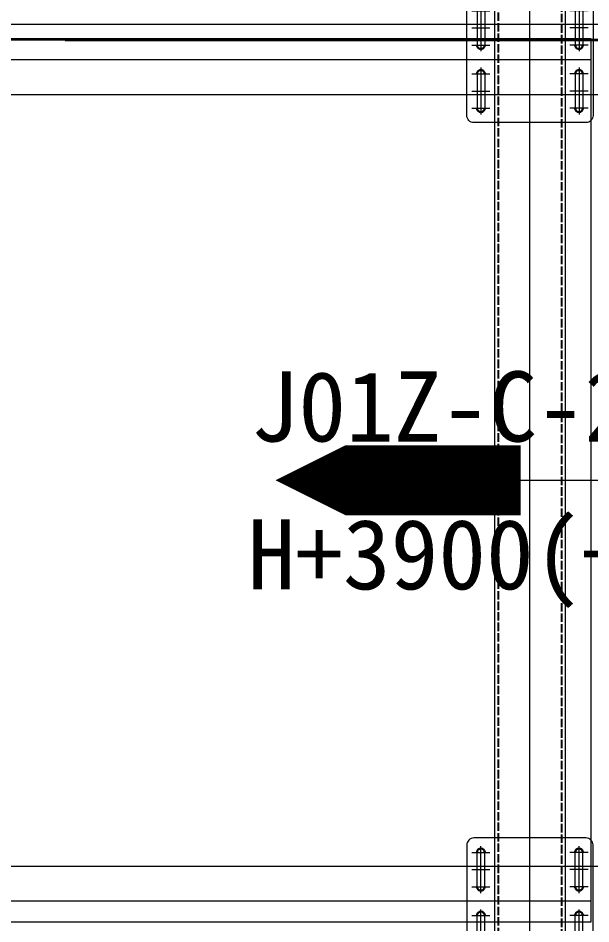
# Model space of a CAD drawing. Header units: millimetres. Extents: x 845401 to 948039, y 511594 to 550263.
# Drawn here: x 926488 to 927305, y 531309 to 532601 of the extents above; entities that cross this region are included whole.
import ezdxf

# ---------------------------------------------------------------- set-up
doc = ezdxf.new("R2010")
doc.units = ezdxf.units.MM
doc.linetypes.add('ACAD_ISO02W100', pattern=[15, 12, -3])
doc.linetypes.add('CENTER', pattern=[0])
doc.layers.add('00', color=7, linetype='Continuous')
doc.layers.add('虚线', color=4, linetype='ACAD_ISO02W100')
for name, color, linetype, lineweight in [('8101-0023040DXF_CONTINUOUS_LINE', 7, 'Continuous', 18), ('A-剖-0.10mm.......SECT-L01', 255, 'Continuous', 18), ('中心线', 1, 'CENTER', 9), ('物流设备', 7, 'Continuous', 5), ('粗实线', 7, 'Continuous', 30)]:
    doc.layers.add(name, color=color, linetype=linetype, lineweight=lineweight)

# ---------------------------------------------------------------- blocks, each defined once
blk = doc.blocks.new('*U100541')
at = {"color": 1}
blk.add_lwpolyline([(0, -630), (2800, -630), (2800, 630), (0, 630)], close=True, dxfattribs=at)
at = {"color": 4}
blk.add_lwpolyline([(0, -600), (2800, -600), (2800, 600), (0, 600)], close=True, dxfattribs=at)
blk.add_lwpolyline([(100, 0, 100, 100, 0), (250, 0, 200, 0, 0), (450, 0, 0, 0, 0)], format="xyseb")
for tag, p in [('设备编号', (485.2, 55.3)), ('设备高度', (489.7, -155.6))]:
    blk.add_attdef(tag, p, '', height=100)
at = {"flags": 1}
blk.add_attdef('设备类型', (12889.6, -37.1), '', height=100, dxfattribs=at)
blk = doc.blocks.new('G$C0940C817')
at = {"linetype": 'Continuous', "lineweight": 25}
for p, q in [((2240.2, 2119.5), (40.2, 2119.5)), ((240.2, 2120), (626.2, 2120)), ((626.2, 2120), (799.8, 2120)), ((799.8, 2120), (1480.5, 2120))]:
    blk.add_line(p, q, dxfattribs=at)
blk = doc.blocks.new('螺旋滑槽3-1')
at = {"rotation": 180}
blk.add_blockref('G$C0940C817', (1175202.3, 1943851.7, 12.9), dxfattribs=at)
blk = doc.blocks.new('A$C61054E4C')
at = {"layer": '8101-0023040DXF_CONTINUOUS_LINE', "color": 2, "xscale": -1, "rotation": 270}
blk.add_blockref('螺旋滑槽3-1', (-1942170.6, -1172882.2, -12.9), dxfattribs=at)
blk = doc.blocks.new('C线')
at = {"rotation": 90.00000000000021}
blk.add_blockref('A$C61054E4C', (1010505, 471845.9), dxfattribs=at)
at = {"layer": '物流设备', "color": 0}
ref = blk.add_blockref('*U100541', (1009175, 470779.5, 25.4), dxfattribs=dict(at, xscale=-1))
ref.add_attrib('设备高度', 'H+3900(+600)', (1008685.2, 470624, 25.4), dxfattribs={"layer": '0', "height": 100})
ref.add_attrib('设备编号', 'J01Z-C-20', (1008689.7, 470834.8, 25.4), dxfattribs={"layer": '0', "height": 100})
blk = doc.blocks.new('G$C0CC04805')
for p, q in [((48.2, 18.5), (-0.8, 18.5)), ((48.2, 7.5), (-0.8, 7.5))]:
    blk.add_line(p, q)
at = {"layer": '中心线'}
for p, q in [((-0.8, 25.9), (-0.8, 0)), ((23.7, 25.9), (23.7, 0)), ((48.2, 25.9), (48.2, 0)), ((57.3, 13), (-9.5, 13))]:
    blk.add_line(p, q, dxfattribs=at)
at = {"layer": '粗实线'}
for centre, start, end in [((-0.8, 13), 90, 270), ((48.2, 13), 270, 90)]:
    blk.add_arc(centre, 5.5, start, end, dxfattribs=at)
blk = doc.blocks.new('G$C4B261617')
blk.add_lwpolyline([(165, -5), (5, -5, -0.414214), (-5, 5), (-5, 165, -0.414214), (5, 175), (165, 175, -0.414214), (175, 165), (175, 5, -0.414214)], format="xyb", close=True)
at = {"rotation": 90.00000000000001}
for p in [(28, 106.3), (28, 16.3)]:
    blk.add_blockref('G$C0CC04805', p, dxfattribs=at)
at = {"xscale": -1, "rotation": 270}
for p in [(142, 106.3), (142, 16.3)]:
    blk.add_blockref('G$C0CC04805', p, dxfattribs=at)
blk = doc.blocks.new('G$C42BA1229')
for p, q in [((0, 140), (1870, 140)), ((1870, 40), (0, 40))]:
    blk.add_line(p, q)
at = {"layer": '虚线'}
for p, q in [((0, 135), (1870, 135)), ((1870, 45), (0, 45))]:
    blk.add_line(p, q, dxfattribs=at)
at = {"color": 1, "xscale": -1, "rotation": 89.99999999999977}
blk.add_blockref('G$C4B261617', (420, 175), dxfattribs=at)
at = {"color": 1, "rotation": 269.9999999999999}
blk.add_blockref('G$C4B261617', (1450, 175), dxfattribs=at)
blk = doc.blocks.new('A$C43D91BAB')
at = {"layer": '中心线'}
for p, q in [((150.5, 10, 5486.1), (150.5, 1880, 5486.1)), ((0, 945, 5486.1), (301, 945, 5486.1))]:
    blk.add_line(p, q, dxfattribs=at)
at = {"layer": 'A-剖-0.10mm.......SECT-L01', "rotation": 90}
blk.add_blockref('G$C42BA1229', (240.5, 10, 5486.1), dxfattribs=at)
blk = doc.blocks.new('BC线平台')
at = {"layer": 'A-剖-0.10mm.......SECT-L01', "color": 2, "elevation": 1}
for points in [[(776874.5, 364450.4), (808174.1, 364450.5), (808174.1, 364550.5), (776874.5, 364550.4)], [(776874.5, 363350.4), (808174.1, 363350.4), (808174.1, 363250.4), (776874.5, 363250.4)]]:
    blk.add_lwpolyline(points, close=True, dxfattribs=at)
at = {"color": 0, "linetype": 'ByBlock'}
blk.add_blockref('A$C43D91BAB', (806379.4, 362955.4, -5485.2), dxfattribs=at)

msp = doc.modelspace()

# ---------------------------------------------------------------- block references
at = {"layer": '00'}
for name, p in [('BC线平台', (120688.3, 168041.3, -1)), ('C线', (-81869.8, 61162.2))]:
    msp.add_blockref(name, p, dxfattribs=at)

doc.saveas('drawing.dxf')
